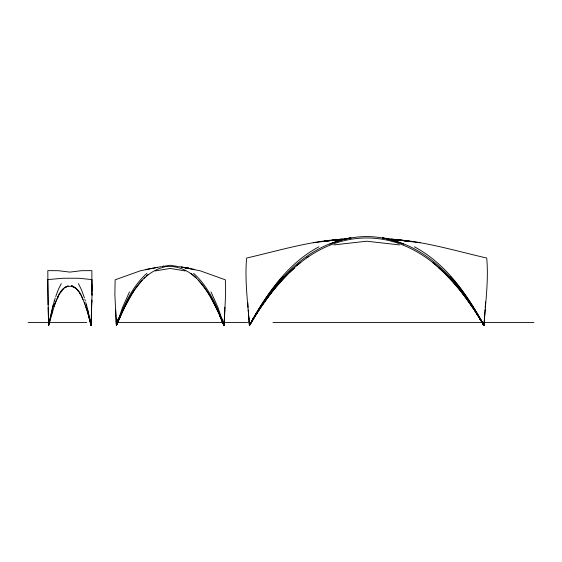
<?xml version="1.0" encoding="UTF-8"?>
<svg xmlns="http://www.w3.org/2000/svg" width="562" height="562" viewBox="0 0 562 562"><rect width="100%" height="100%" fill="white"/><g stroke="black" fill="none" stroke-linecap="round" stroke-linejoin="round"><path stroke-width="0.84" d="M92.013 295.366L92.02 279.595L78.856 278.253L63.639 278.225L47.686 279.588L48.627 325.482L50.573 317.649M91.894 294.193L91.873 270.631L81.335 270.701L69.843 272.106L58.357 270.701L47.819 270.631L48.051 304.878M92.161 288.439L92.175 287.407M92.056 284.969L91.957 290.947M91.761 299.982L91.332 316.167M92.049 294.095L91.824 302.145M224.891 307.203L224.076 325.482C217.536 309.36 209.928 293.28 198.274 280.171M84.433 302.876L87.904 313.259L91.065 325.482L91.29 317.558M91.866 300.74L91.065 325.482L87.897 313.266M485.385 305.573L485.273 307.449L485.568 301.963M47.58 282.398L47.644 281.211M115.653 309.557L116.404 325.482C126.232 301.878 138.737 272.036 166.633 266.409C198.498 265.018 213.911 300.719 224.076 325.482L225.615 294.348L225.348 279.82L200.156 270.807L181.568 267.098L190.644 268.643L185.341 267.674L186.682 267.912M485.161 309.325L483.931 325.482C470.071 302.061 453.717 279.623 432.501 262.306M438.606 267.814C457.039 284.126 471.567 304.33 483.931 325.482L484.1 323.375M484.156 322.771C485.68 301.365 488.687 279.117 486.699 258.028C455.101 250.807 423.945 241.091 391.356 239.229L411.11 241.512L399.561 240.086L402.483 240.438M48.964 322.904L48.627 325.482L48.121 307.449M49.112 322.602L49.414 320.965L49.112 322.258M49.344 321.675L53.123 304.836M117.528 321.05L118.062 319.012M53.924 302.489L48.627 325.482L54.809 304.084M50.973 316.146L52.638 310.491M54.359 300.951L55.266 297.986M53.966 301.836L54.402 300.389M55.722 296.56L58.624 288.826L61.286 283.634M117.051 323.55L116.404 325.482L116.25 322.63M53.931 306.571L56.678 299.49M146.879 273.364C131.501 286.985 123.5 306.683 116.404 325.482L122.495 307.519L129.478 291.903M54.374 305.307L55.743 301.752M128.466 298.633L122.123 311.418L116.404 325.482L124.757 306.74L133.826 291.032L132.997 292.303M117.521 322.63L116.404 325.482L117.514 322.672A257.951 245.201 -89.3 0 1 120.289 316.034L129.927 296.806M118.294 320.572L119.2 318.31M55.273 302.897L59.207 294.439L63.92 288.236L63.281 288.889M119.327 318.19L120.331 315.816M120.668 315.036L121.343 313.477M123.422 308.896L124.132 307.414M57.668 297.424C63.197 281.604 77.591 283.227 82.53 298.408M322.237 241.512L341.998 239.229C309.402 241.091 278.246 250.807 246.648 258.028C244.596 280.087 247.891 303.136 249.416 325.482L251.713 321.246A346.143 335.886 87.2 0 1 253.406 318.064C269.528 289.985 289.704 262.243 318.949 246.802M251.713 321.246L253.462 318.099M127.398 301.703L128.178 300.312M251.755 321.246C260.592 305.278 270.765 289.957 283.065 276.434M248.228 309.964L249.416 325.482C270.968 285.77 303.761 245.601 350.927 237.944M287.189 274.776C272.352 289.859 260.157 307.316 249.416 325.482L257.972 311.2M294.741 267.814C276.307 284.126 261.78 304.33 249.416 325.482L260.044 308.145L271.516 292.078M249.416 325.482C273.09 283.143 310.73 240.276 362.743 238.056C417.819 235.682 459.428 280.972 483.931 325.482C467.275 294.579 446.13 263.697 414.398 246.802M134.241 290.392L142.207 280.171M272.963 290.252L276.378 286.044M144.09 278.218L145.031 277.242M289.388 272.57L293.87 268.292M146.492 275.907L147.946 274.572M296.757 265.77L300.846 262.306M64.595 287.688L68.255 285.749M306.852 257.677L308.7 256.377M65.283 287.301L67.496 286.206M329.761 244.175L331.854 243.318M332.556 243.03L343.424 239.553L350.969 237.986M335.943 241.646L339.603 240.501M163.633 266.065L162.004 266.564L170.237 265.264L178.477 266.564M161.09 266.606L140.324 270.807L115.133 279.82L114.866 294.348L116.194 321.815M345.187 239.173L346.606 238.885M348.735 238.443C360.509 235.942 372.838 235.935 384.612 238.443M145.72 269.472L157.044 267.463M155.175 270.94L170.237 268.439L185.305 270.94M350.59 237.944L330.863 240.438M313.259 242.735L336.568 239.855L324.365 241.203L332.072 240.388M333.863 244.906L366.67 241.217L399.484 244.906M333.744 240.213L337.931 239.777M338.802 239.714L343.157 239.391M28.1 322.433L86.731 322.433M117.114 322.433L247.596 322.433M272.935 322.433L533.9 322.433M390.197 239.391L394.552 239.714M395.423 239.777L408.981 241.203L382.757 237.944M396.779 239.855L420.088 242.735M183.437 267.463L189.661 268.432L179.39 266.606M184.062 267.519L194.761 269.472M385.42 238.548L382.385 237.986C429.579 245.517 462.364 285.791 483.931 325.482L474.047 309.128M386.74 238.885L388.159 239.173M386.178 238.688L400.79 243.03M393.744 240.501L397.404 241.646M71.437 285.946L72.203 286.213M72.203 286.016C79.263 289.282 82.087 297.368 84.876 304.105M71.437 285.749L72.976 286.283M401.493 243.318L403.586 244.175M73.692 286.887L74.416 287.301M191.031 273.392L192.035 274.179M75.097 287.835L75.779 288.376M193.602 273.364C208.98 286.985 216.981 306.683 224.076 325.482L217.986 307.519L211.003 291.903M195.443 277.242L194.473 276.349L196.384 278.218M450.281 276.434C462.582 289.957 472.754 305.278 481.592 321.246M77.661 290.385L78.259 291.116M457.461 286.641L459.421 289.037M460.868 290.863L475.487 311.524A336.076 332.367 89 0 1 481.501 321.345L483.931 325.482M79.404 292.739L80.492 294.502M78.42 283.634L81.581 290.013L84.433 297.993M210.553 296.806L220.199 316.034A257.951 245.229 89.3 0 1 222.981 322.665M212.014 298.633L217.346 309.191L222.187 320.572M218.105 311.165L218.794 312.704M82.53 298.443L83.007 299.525M219.131 313.477L224.076 325.482L222.067 319.602M222.995 322.665L224.076 325.482M85.34 305.292L87.061 310.498M84.89 299.462L85.34 300.958M85.775 302.497L86.639 305.672M222.412 319.012L222.952 321.05M86.569 304.836L91.065 325.482L90.405 321.626M90.194 320.895L87.489 308.988M90.166 320.909L89.906 319.722L91.065 325.482M90.299 321.506L90.573 322.932M90.391 321.605L90.623 322.89L90.594 322.518M90.334 321.478L90.623 323.227M249.078 321.274L249.247 323.375M90.517 321.626L90.623 322.89M248.748 317.179L248.91 319.23M248.074 307.449L247.807 302.567M116.172 321.246L116.299 323.649M47.524 285.517L47.524 286.458M116.994 322.384A262.412 231.151 87.9 0 1 118.694 317.944M117.268 322.567A257.656 244.927 -89.3 0 1 120.043 315.914M219.939 316.048A262.419 230.16 -88.4 0 1 220.564 317.621M220.873 318.415A262.419 230.16 -88.4 0 1 222.292 322.131M219.96 316.146A257.663 244.4 88.8 0 1 222.721 322.785M475.403 311.573A335.985 332.107 88.3 0 1 481.423 321.387M478.283 315.408A346.15 335.76 -87.5 0 1 479.056 316.764M479.829 318.127A346.15 335.76 -87.5 0 1 481.578 321.274M117.922 320.986L117.268 322.904L117.922 320.986M123.071 309.655L122.375 311.165L123.071 309.655M58.16 296.357L57.162 298.401L58.16 296.357M260.185 307.744L258.857 309.817L260.185 307.744M193.988 275.907L193.019 275.022L193.988 275.907"/></g></svg>
